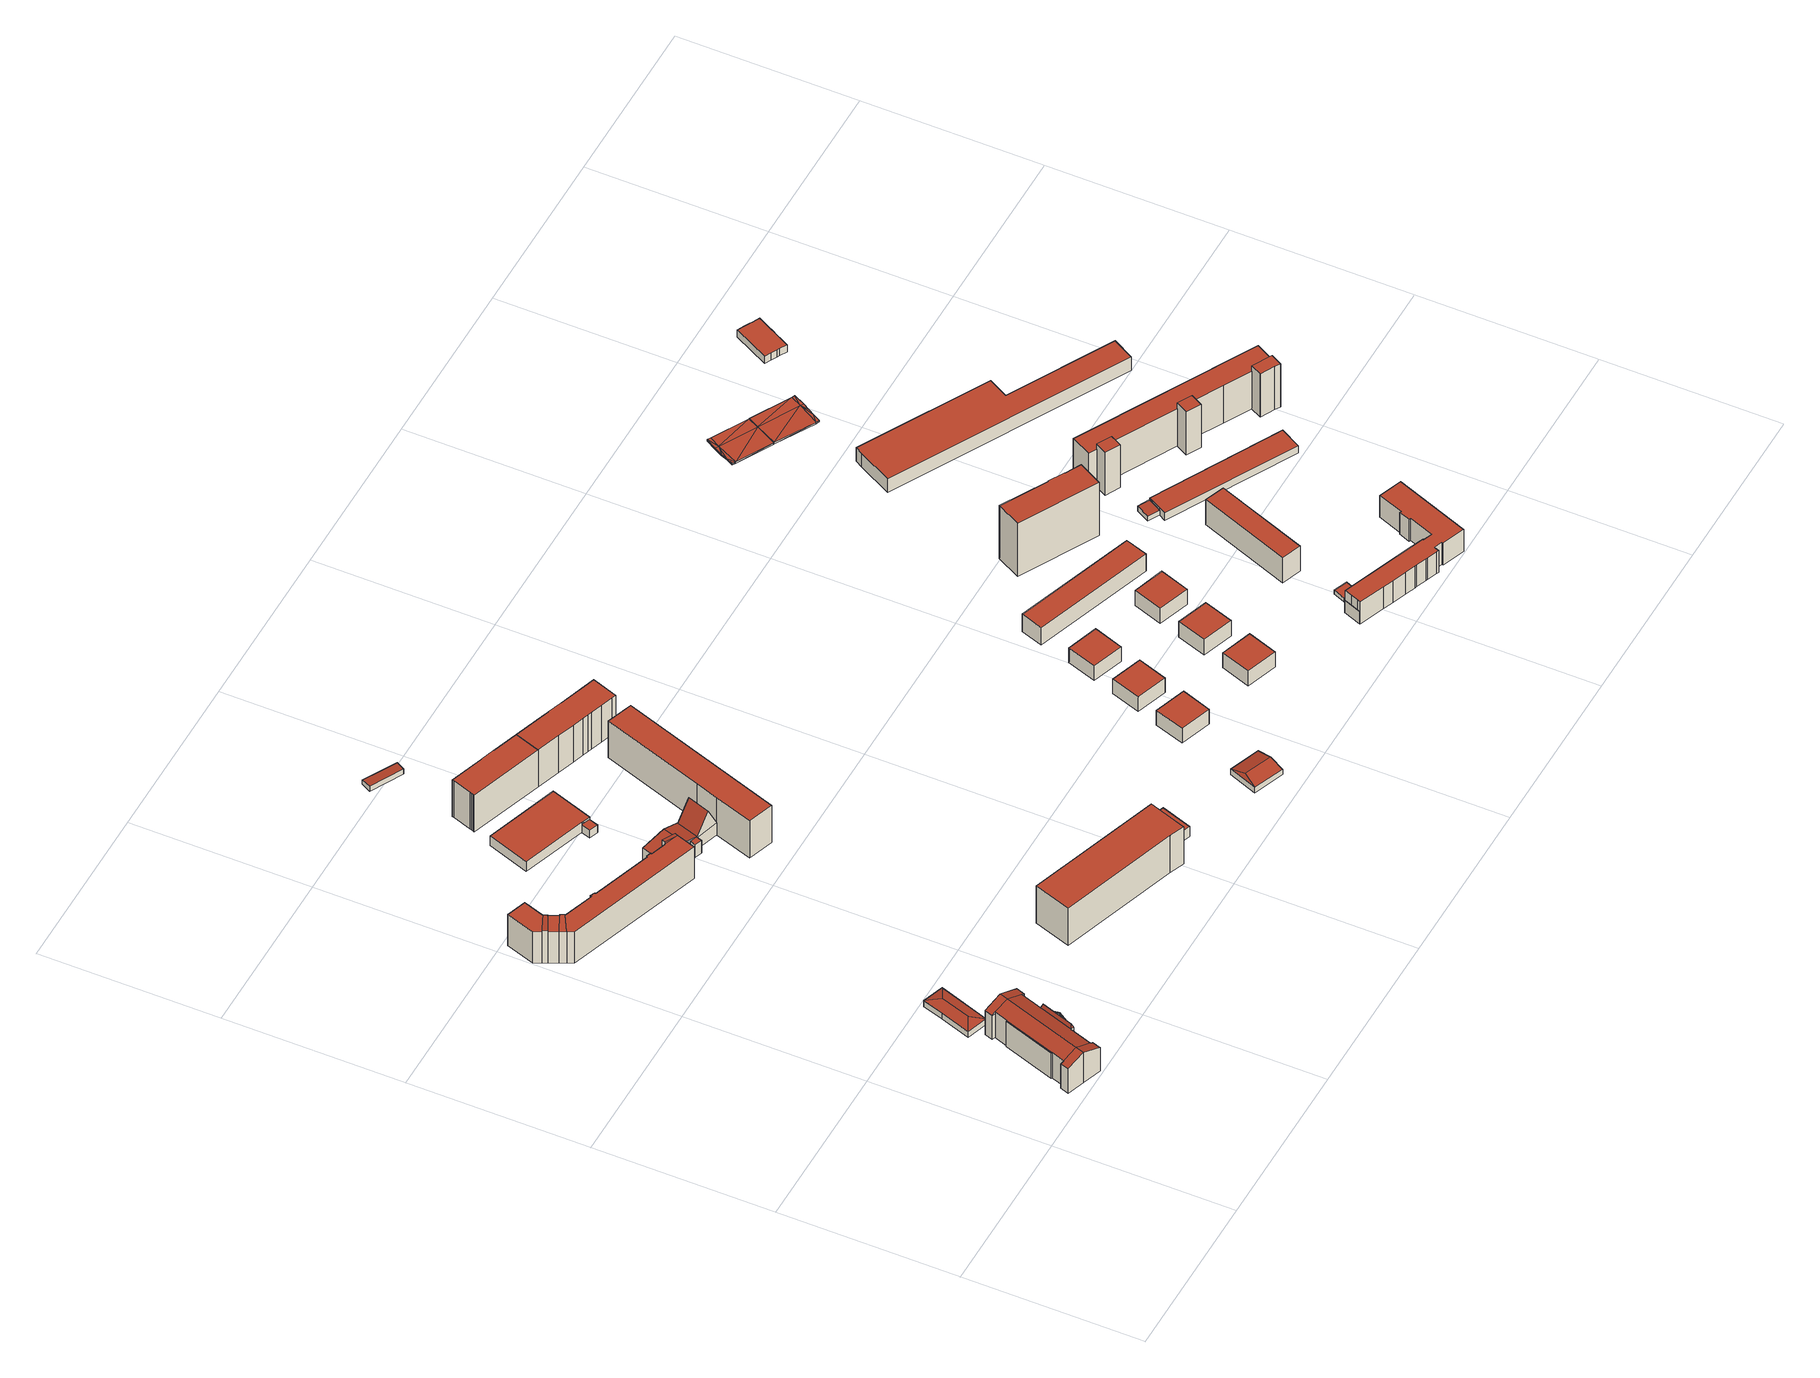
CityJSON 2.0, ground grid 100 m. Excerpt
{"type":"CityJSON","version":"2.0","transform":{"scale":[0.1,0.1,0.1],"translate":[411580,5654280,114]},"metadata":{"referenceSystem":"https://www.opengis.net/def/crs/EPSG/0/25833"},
"CityObjects":{
"building1":{"type":"Building","attributes":{"Gemeindeschluessel":14612000,"Geometrietyp2DReferenz":"3000","function":"31001_9998","roofType":"9999"},"children":["building1-1","building1-2","building1-3","building1-4","building1-5","building1-6"]},
"building1-1":{"type":"BuildingPart","attributes":{"Dachtyp_tdc":"tdcGableRoof","Dachneigung":22.15,"QualitaetDacherkennung":25,"Geometrietyp2DReferenz":"3000","measuredHeight":19.41,"roofType":"3100"},"parents":["building1"],"geometry":[{"type":"MultiSurface","lod":"2","boundaries":[[[0,1,2,3]],[[1,4,5,2]],[[4,6,7,5]],[[4,1,8]],[[0,6,9]],[[1,0,9,8]],[[6,4,8,9]],[[3,2,5,7]]],"semantics":{"surfaces":[{"type":"WallSurface"},{"type":"RoofSurface"},{"type":"GroundSurface"}],"values":[0,0,0,0,0,1,1,2]}}]},
"building1-2":{"type":"BuildingPart","attributes":{"Dachtyp_tdc":"tdcFreeFormRoof","Dachneigung":69.65,"QualitaetDacherkennung":26,"Geometrietyp2DReferenz":"3000","measuredHeight":19.4,"roofType":"5000"},"parents":["building1"],"geometry":[{"type":"MultiSurface","lod":"2","boundaries":[[[10,11,7,6]],[[10,12,13,11]],[[12,14,13]],[[15,16,17,18,19]],[[16,20,0,3,17]],[[12,10,21]],[[10,6,20,16,22,21]],[[16,15,22]],[[15,12,21,22]],[[3,7,11,13,18,17]]],"semantics":{"surfaces":[{"type":"WallSurface"},{"type":"RoofSurface"},{"type":"GroundSurface"}],"values":[0,0,0,0,0,1,1,1,1,2]}}]},
"building1-3":{"type":"BuildingPart","attributes":{"Dachtyp_tdc":"tdcGableRoof","Dachneigung":21.9,"QualitaetDacherkennung":54,"Geometrietyp2DReferenz":"3000","measuredHeight":20.7,"roofType":"3100"},"parents":["building1"],"geometry":[{"type":"MultiSurface","lod":"2","boundaries":[[[23,24,25,26]],[[24,27,28,25]],[[27,29,30,28]],[[29,31,32,30]],[[31,33,34,32]],[[33,35,36,34]],[[35,37,38,36]],[[31,29,27,24,23,39,40,41]],[[41,42,37,35,33,31]],[[38,43,44,26,25,28,30,32,34,36]]],"semantics":{"surfaces":[{"type":"WallSurface"},{"type":"RoofSurface"},{"type":"GroundSurface"}],"values":[0,0,0,0,0,0,0,1,1,2]}}]},
"building1-4":{"type":"BuildingPart","attributes":{"Dachtyp_tdc":"tdcPolyFlatRoof","Dachneigung":0,"QualitaetDacherkennung":43,"Geometrietyp2DReferenz":"3000","measuredHeight":17.25,"roofType":"1000"},"parents":["building1"],"geometry":[{"type":"MultiSurface","lod":"2","boundaries":[[[45,46,47,48]],[[46,49,50,47]],[[49,51,52,50]],[[51,49,46,45]],[[48,47,50,52]]],"semantics":{"surfaces":[{"type":"WallSurface"},{"type":"RoofSurface"},{"type":"GroundSurface"}],"values":[0,0,0,1,2]}}]},
"building1-5":{"type":"BuildingPart","attributes":{"Dachtyp_tdc":"tdcGableRoof","Dachneigung":21.2,"QualitaetDacherkennung":77,"Geometrietyp2DReferenz":"3000","measuredHeight":20.61,"roofType":"3100"},"parents":["building1"],"geometry":[{"type":"MultiSurface","lod":"2","boundaries":[[[37,53,48,38]],[[53,45,48]],[[54,52,51]],[[54,55,56,57,52]],[[58,19,18,59,60,61]],[[14,62,63,13]],[[62,23,26,63]],[[64,40,39,23,62,14,19,58,65]],[[65,55,54,53,37,42,64]],[[48,52,57,66,59,18,13,63,26,44,43,38]]],"semantics":{"surfaces":[{"type":"WallSurface"},{"type":"RoofSurface"},{"type":"GroundSurface"}],"values":[0,0,0,0,0,0,0,1,1,2]}}]},
"building1-6":{"type":"BuildingPart","attributes":{"Dachtyp_tdc":"tdcGableRoof","Dachneigung":21.62,"QualitaetDacherkennung":61,"Geometrietyp2DReferenz":"3000","measuredHeight":20.67,"roofType":"3100"},"parents":["building1"],"geometry":[{"type":"MultiSurface","lod":"2","boundaries":[[[67,68,69,70]],[[68,71,72,69]],[[71,60,59,72]],[[56,73,74,57]],[[73,67,70,74]],[[75,55,76,77,78]],[[68,77,76,65,61,71]],[[71,61,60]],[[67,78,77,68]],[[73,75,78,67]],[[56,55,75,73]],[[70,69,72,59,66,57,74]]],"semantics":{"surfaces":[{"type":"WallSurface"},{"type":"RoofSurface"},{"type":"GroundSurface"}],"values":[0,0,0,0,0,1,1,0,0,0,0,2]}}]},
"building2":{"type":"Building","attributes":{"name":"Hochschule für Technik und Wirtschaft Dresden","Dachtyp_tdc":"tdcFreeFormRoof","Gemeindeschluessel":14612000,"Dachneigung":11.05,"QualitaetDacherkennung":77,"Geometrietyp2DReferenz":"3000","measuredHeight":5.21,"function":"31001_3023","roofType":"5000"},"geometry":[{"type":"Solid","lod":"2","boundaries":[[[[79,80,81,82]],[[80,83,84,81]],[[83,85,86,84]],[[85,87,88,86]],[[87,79,82,88]],[[89,90,79]],[[80,91,92,93]],[[89,94,93,92,90]],[[91,79,90,92]],[[83,93,94,85]],[[85,94,89,87]],[[87,89,79]],[[80,93,83]],[[79,91,80]],[[82,81,84,86,88]]]],"semantics":{"surfaces":[{"type":"WallSurface"},{"type":"RoofSurface"},{"type":"GroundSurface"}],"values":[[0,0,0,0,0,1,1,1,1,0,0,0,0,0,2]]}}]},
"building3":{"type":"Building","attributes":{"name":"Fi0.0zamt Dresden","Gemeindeschluessel":14612000,"Geometrietyp2DReferenz":"3000","function":"31001_3010","roofType":"9999"},"children":["building3-1","building3-2","building3-3","building3-4","building3-5","building3-6","building3-7","building3-8","building3-9"]},
"building3-1":{"type":"BuildingPart","attributes":{"Dachtyp_tdc":"tdcPolyFlatRoof","Dachneigung":5.01,"QualitaetDacherkennung":36,"Geometrietyp2DReferenz":"3000","measuredHeight":22.16,"roofType":"2100"},"parents":["building3"],"geometry":[{"type":"MultiSurface","lod":"2","boundaries":[[[95,96,97,98]],[[96,99,100,97]],[[101,102,103,104,105,106]],[[107,108,109,110]],[[108,95,98,109]],[[108,107,111,102,101,112,99,96,95]],[[98,97,100,105,104,110,109]]],"semantics":{"surfaces":[{"type":"WallSurface"},{"type":"RoofSurface"},{"type":"GroundSurface"}],"values":[0,0,0,0,0,1,2]}}]},
"building3-2":{"type":"BuildingPart","attributes":{"Dachtyp_tdc":"tdcPolyFlatRoof","Dachneigung":11.49,"QualitaetDacherkennung":13,"Geometrietyp2DReferenz":"3000","measuredHeight":23.32,"roofType":"2100"},"parents":["building3"],"geometry":[{"type":"MultiSurface","lod":"2","boundaries":[[[113,114,115,116,117,118]],[[119,120,121,122,123,124]],[[120,119,114,113]],[[116,115,123,122]]],"semantics":{"surfaces":[{"type":"WallSurface"},{"type":"RoofSurface"},{"type":"GroundSurface"}],"values":[0,0,1,2]}}]},
"building3-3":{"type":"BuildingPart","attributes":{"Dachtyp_tdc":"tdcGableRoof","Dachneigung":10.08,"QualitaetDacherkennung":11,"Geometrietyp2DReferenz":"3000","measuredHeight":11,"roofType":"3100"},"parents":["building3"],"geometry":[{"type":"MultiSurface","lod":"2","boundaries":[[[121,125,126,122]],[[125,127,128,129,126]],[[127,125,130]],[[125,121,118,131,130]],[[132,127,130,131]],[[122,126,129,133,134,116]]],"semantics":{"surfaces":[{"type":"WallSurface"},{"type":"RoofSurface"},{"type":"GroundSurface"}],"values":[0,0,0,1,1,2]}}]},
"building3-4":{"type":"BuildingPart","attributes":{"Dachtyp_tdc":"tdcPolyFlatRoof","Dachneigung":0,"QualitaetDacherkennung":80,"Geometrietyp2DReferenz":"3000","measuredHeight":8.62,"roofType":"1000"},"parents":["building3"],"geometry":[{"type":"MultiSurface","lod":"2","boundaries":[[[135,136,137,133]],[[136,138,139,137]],[[138,140,134,139]],[[140,138,136,135]],[[133,137,139,134]]],"semantics":{"surfaces":[{"type":"WallSurface"},{"type":"RoofSurface"},{"type":"GroundSurface"}],"values":[0,0,0,1,2]}}]},
"building3-5":{"type":"BuildingPart","attributes":{"Dachtyp_tdc":"tdcGableRoof","Dachneigung":58.47,"QualitaetDacherkennung":3,"Geometrietyp2DReferenz":"3000","measuredHeight":20.57,"roofType":"3100"},"parents":["building3"],"geometry":[{"type":"MultiSurface","lod":"2","boundaries":[[[141,142,143,144]],[[142,145,133,143]],[[128,141,144,129]],[[145,142,146]],[[141,128,147]],[[142,141,147,146]],[[128,145,146,147]],[[144,143,133,129]]],"semantics":{"surfaces":[{"type":"WallSurface"},{"type":"RoofSurface"},{"type":"GroundSurface"}],"values":[0,0,0,0,0,1,1,2]}}]},
"building3-6":{"type":"BuildingPart","attributes":{"Dachtyp_tdc":"tdcPolyFlatRoof","Dachneigung":0,"QualitaetDacherkennung":44,"Geometrietyp2DReferenz":"3000","measuredHeight":21.36,"roofType":"1000"},"parents":["building3"],"geometry":[{"type":"MultiSurface","lod":"2","boundaries":[[[148,149,150,151]],[[149,152,153,150]],[[154,155,156,157]],[[148,151,158,159]],[[159,155,154,152,149,148]],[[151,150,153,157,156,158]]],"semantics":{"surfaces":[{"type":"WallSurface"},{"type":"RoofSurface"},{"type":"GroundSurface"}],"values":[0,0,0,0,1,2]}}]},
"building3-7":{"type":"BuildingPart","attributes":{"Dachtyp_tdc":"tdcPolyFlatRoof","Dachneigung":0,"QualitaetDacherkennung":46,"Geometrietyp2DReferenz":"3000","measuredHeight":21.4,"roofType":"1000"},"parents":["building3"],"geometry":[{"type":"MultiSurface","lod":"2","boundaries":[[[103,160,161,104]],[[160,162,163,161]],[[162,164,165,163]],[[164,166,107,110,165]],[[166,164,162,160,103,111]],[[104,161,163,165,110]]],"semantics":{"surfaces":[{"type":"WallSurface"},{"type":"RoofSurface"},{"type":"GroundSurface"}],"values":[0,0,0,0,1,2]}}]},
"building3-8":{"type":"BuildingPart","attributes":{"Dachtyp_tdc":"tdcPolyFlatRoof","Dachneigung":0,"QualitaetDacherkennung":19,"Geometrietyp2DReferenz":"3000","measuredHeight":21.5,"roofType":"1000"},"parents":["building3"],"geometry":[{"type":"MultiSurface","lod":"2","boundaries":[[[167,168,169,153,152]],[[168,170,171,169]],[[170,172,173,171]],[[172,174,175,173]],[[174,176,177,175]],[[176,178,179,177]],[[178,180,181,179]],[[180,182,183,181]],[[182,124,123,183]],[[114,184,185,115]],[[184,186,187,185]],[[186,188,154,157,187]],[[188,186,184,114,124,182,180,178,176,174,172,170,168,167]],[[153,169,171,173,175,177,179,181,183,123,115,185,187,157]]],"semantics":{"surfaces":[{"type":"WallSurface"},{"type":"RoofSurface"},{"type":"GroundSurface"}],"values":[0,0,0,0,0,0,0,0,0,0,0,0,1,2]}}]},
"building3-9":{"type":"BuildingPart","attributes":{"Dachtyp_tdc":"tdcPolyFlatRoof","Dachneigung":0,"QualitaetDacherkennung":57,"Geometrietyp2DReferenz":"3000","measuredHeight":21.31,"roofType":"1000"},"parents":["building3"],"geometry":[{"type":"MultiSurface","lod":"2","boundaries":[[[189,159,158,100,99]],[[155,106,105,156]],[[106,155,159,189,112]],[[100,158,156,105]]],"semantics":{"surfaces":[{"type":"WallSurface"},{"type":"RoofSurface"},{"type":"GroundSurface"}],"values":[0,0,1,2]}}]},
"building4":{"type":"Building","attributes":{"Gemeindeschluessel":14612000,"Geometrietyp2DReferenz":"3000","function":"31001_9998","roofType":"9999"},"children":["building4-1","building4-2"]},
"building4-1":{"type":"BuildingPart","attributes":{"Dachtyp_tdc":"tdcPolyFlatRoof","Dachneigung":0,"QualitaetDacherkennung":61,"Geometrietyp2DReferenz":"3000","measuredHeight":6.64,"roofType":"1000"},"parents":["building4"],"geometry":[{"type":"MultiSurface","lod":"2","boundaries":[[[190,191,192,193]],[[191,194,195,192]],[[194,196,197,198,195]],[[199,190,193,200,201]],[[199,196,194,191,190]],[[193,192,195,198,200]]],"semantics":{"surfaces":[{"type":"WallSurface"},{"type":"RoofSurface"},{"type":"GroundSurface"}],"values":[0,0,0,0,1,2]}}]},
"building4-2":{"type":"BuildingPart","attributes":{"Dachtyp_tdc":"tdcPolyFlatRoof","Dachneigung":0,"QualitaetDacherkennung":62,"Geometrietyp2DReferenz":"3000","measuredHeight":5,"roofType":"1000"},"parents":["building4"],"geometry":[{"type":"MultiSurface","lod":"2","boundaries":[[[197,202,203,198]],[[202,204,205,203]],[[204,201,200,205]],[[201,204,202,197]],[[198,203,205,200]]],"semantics":{"surfaces":[{"type":"WallSurface"},{"type":"RoofSurface"},{"type":"GroundSurface"}],"values":[0,0,0,1,2]}}]},
"building5":{"type":"Building","attributes":{"Gemeindeschluessel":14612000,"Geometrietyp2DReferenz":"3000","function":"31001_9998","roofType":"9999"},"children":["building5-1","building5-2","building5-3","building5-4"]},
"building5-1":{"type":"BuildingPart","attributes":{"Dachtyp_tdc":"tdcPolyFlatRoof","Dachneigung":0,"QualitaetDacherkennung":87,"Geometrietyp2DReferenz":"3000","measuredHeight":6.63,"roofType":"1000"},"parents":["building5"],"geometry":[{"type":"MultiSurface","lod":"2","boundaries":[[[206,207,208,209]],[[207,210,211,208]],[[210,212,211]],[[213,214,215]],[[213,216,217,214]],[[216,218,219,217]],[[218,206,209,219]],[[218,216,213,210,207,206]],[[209,208,211,214,217,219]]],"semantics":{"surfaces":[{"type":"WallSurface"},{"type":"RoofSurface"},{"type":"GroundSurface"}],"values":[0,0,0,0,0,0,0,1,2]}}]},
"building5-2":{"type":"BuildingPart","attributes":{"Dachtyp_tdc":"tdcPolyFlatRoof","Dachneigung":0,"QualitaetDacherkennung":44,"Geometrietyp2DReferenz":"3000","measuredHeight":5.21,"roofType":"1000"},"parents":["building5"],"geometry":[{"type":"MultiSurface","lod":"2","boundaries":[[[211,220,221,222,214]],[[212,223,220,211]],[[224,222,221,225]],[[224,215,214,222]],[[224,225,223,212,215]]],"semantics":{"surfaces":[{"type":"GroundSurface"},{"type":"WallSurface"},{"type":"RoofSurface"}],"values":[0,1,1,1,2]}}]},
"building5-3":{"type":"BuildingPart","attributes":{"Dachtyp_tdc":"tdcPolyFlatRoof","Dachneigung":0,"QualitaetDacherkennung":0,"Geometrietyp2DReferenz":"3000","measuredHeight":5.19,"roofType":"9999"},"parents":["building5"],"geometry":[{"type":"MultiSurface","lod":"2","boundaries":[[[226,227,228,229,230,231,223,225]],[[223,231,232,220]],[[231,230,233,232]],[[230,229,234,233]],[[228,227,235,236]],[[227,226,237,235]],[[226,225,221,237]],[[221,220,232,233,234,236,235,237]],[[220,221,225,223]],[[236,234,229,228]]],"semantics":{"surfaces":[{"type":"RoofSurface"},{"type":"WallSurface"},{"type":"GroundSurface"},{"type":"ClosureSurface","isClosure":"1","QuelleClosure":"LoD1Solid"}],"values":[0,1,1,1,1,1,1,2,3,3]}}]},
"building5-4":{"type":"BuildingPart","attributes":{"Dachtyp_tdc":"tdcPolyFlatRoof","Dachneigung":0,"QualitaetDacherkennung":64,"Geometrietyp2DReferenz":"3000","measuredHeight":25.65,"roofType":"1000"},"parents":["building5"],"geometry":[{"type":"MultiSurface","lod":"2","boundaries":[[[238,239,228,236,240]],[[241,242,243,234,229]],[[242,244,245,243]],[[244,246,247,245]],[[246,238,240,247]],[[246,244,242,241,239,238]],[[240,236,234,243,245,247]]],"semantics":{"surfaces":[{"type":"WallSurface"},{"type":"RoofSurface"},{"type":"GroundSurface"}],"values":[0,0,0,0,0,1,2]}}]},
"building6":{"type":"Building","attributes":{"Gemeindeschluessel":14612000,"Geometrietyp2DReferenz":"3000","function":"31001_9998","roofType":"9999"},"children":["building6-1","building6-2"]},
"building6-1":{"type":"BuildingPart","attributes":{"Dachtyp_tdc":"tdcGableRoof","Dachneigung":12.98,"QualitaetDacherkennung":7,"Geometrietyp2DReferenz":"3000","measuredHeight":6.81,"roofType":"3100"},"parents":["building6"],"geometry":[{"type":"MultiSurface","lod":"2","boundaries":[[[248,249,250,251]],[[252,253,254,255]],[[253,256,257,254]],[[256,258,259,257]],[[258,260,261,259]],[[260,262,263,261]],[[262,264,265,263]],[[264,248,251,265]],[[260,258,256,253,252,266]],[[266,249,248,264,262,260]],[[251,250,267,255,254,257,259,261,263,265]]],"semantics":{"surfaces":[{"type":"WallSurface"},{"type":"RoofSurface"},{"type":"GroundSurface"}],"values":[0,0,0,0,0,0,0,0,1,1,2]}}]},
"building6-2":{"type":"BuildingPart","attributes":{"Dachtyp_tdc":"tdcPolyFlatRoof","Dachneigung":0,"QualitaetDacherkennung":52,"Geometrietyp2DReferenz":"3000","measuredHeight":25.17,"roofType":"1000"},"parents":["building6"],"geometry":[{"type":"MultiSurface","lod":"2","boundaries":[[[268,250,249]],[[268,269,270,250]],[[269,271,272,270]],[[271,273,274,272]],[[273,275,276,274]],[[275,277,278,276]],[[277,279,280,278]],[[279,281,282,280]],[[281,283,284,282]],[[283,285,252,255,284]],[[283,281,279,277,275,273,271,269,268,285]],[[255,267,250,270,272,274,276,278,280,282,284]]],"semantics":{"surfaces":[{"type":"WallSurface"},{"type":"RoofSurface"},{"type":"GroundSurface"}],"values":[0,0,0,0,0,0,0,0,0,0,1,2]}}]},
"building7":{"type":"Building","attributes":{"Dachtyp_tdc":"tdcPolyFlatRoof","Gemeindeschluessel":14612000,"Dachneigung":4.8,"QualitaetDacherkennung":82,"Geometrietyp2DReferenz":"3000","measuredHeight":3.35,"function":"31001_2000","roofType":"2100"},"geometry":[{"type":"Solid","lod":"2","boundaries":[[[[286,287,288,289]],[[287,290,291,288]],[[290,292,293,291]],[[292,286,289,293]],[[292,290,287,286]],[[289,288,291,293]]]],"semantics":{"surfaces":[{"type":"WallSurface"},{"type":"RoofSurface"},{"type":"GroundSurface"}],"values":[[0,0,0,0,1,2]]}}]},
"building8":{"type":"Building","attributes":{"name":"Fi0.0zamt Dresden","Dachtyp_tdc":"tdcPolyFlatRoof","Gemeindeschluessel":14612000,"Dachneigung":0,"QualitaetDacherkennung":76,"Geometrietyp2DReferenz":"3000","measuredHeight":25.36,"function":"31001_3010","roofType":"1000"},"geometry":[{"type":"Solid","lod":"2","boundaries":[[[[294,295,296,297]],[[295,298,299,296]],[[298,300,301,299]],[[300,302,303,301]],[[302,304,305,303]],[[304,294,297,305]],[[304,302,300,298,295,294]],[[297,296,299,301,303,305]]]],"semantics":{"surfaces":[{"type":"WallSurface"},{"type":"RoofSurface"},{"type":"GroundSurface"}],"values":[[0,0,0,0,0,0,1,2]]}}]},
"building9":{"type":"Building","attributes":{"name":"Institut für Bildung und Sicherheit","Gemeindeschluessel":14612000,"Geometrietyp2DReferenz":"3000","function":"31001_3021","roofType":"9999"},"children":["building9-1","building9-2"]},
"building9-1":{"type":"BuildingPart","attributes":{"Dachtyp_tdc":"tdcPolyFlatRoof","Dachneigung":0,"QualitaetDacherkennung":49,"Geometrietyp2DReferenz":"3000","measuredHeight":25.16,"roofType":"1000"},"parents":["building9"],"geometry":[{"type":"MultiSurface","lod":"2","boundaries":[[[306,307,308]],[[306,309,310,307]],[[309,311,312,310]],[[311,313,314,312]],[[313,315,316,314]],[[315,317,318,316]],[[317,319,320,318]],[[319,321,322,320]],[[321,323,324,322]],[[323,325,326,324]],[[325,271,272,326]],[[271,269,270,272]],[[269,327,328,270]],[[327,329,330,328]],[[329,331,330]],[[329,327,269,271,325,323,321,319,317,315,313,311,309,306]],[[307,310,312,314,316,318,320,322,324,326,272,270,328,330]]],"semantics":{"surfaces":[{"type":"WallSurface"},{"type":"RoofSurface"},{"type":"GroundSurface"}],"values":[0,0,0,0,0,0,0,0,0,0,0,0,0,0,0,1,2]}}]},
"building9-2":{"type":"BuildingPart","attributes":{"Dachtyp_tdc":"tdcGableRoof","Dachneigung":39.97,"QualitaetDacherkennung":5,"Geometrietyp2DReferenz":"3000","measuredHeight":6.61,"roofType":"3100"},"parents":["building9"],"geometry":[{"type":"MultiSurface","lod":"2","boundaries":[[[331,332,333,330]],[[332,334,335,333]],[[334,308,307,335]],[[334,332,336]],[[332,331,337,336]],[[308,334,336,337]],[[330,333,335,307]]],"semantics":{"surfaces":[{"type":"WallSurface"},{"type":"RoofSurface"},{"type":"GroundSurface"}],"values":[0,0,0,0,1,1,2]}}]},
"building10":{"type":"Building","attributes":{"Dachtyp_tdc":"tdcHipAndGableRoof","Gemeindeschluessel":14612000,"Dachneigung":14.41,"QualitaetDacherkennung":88,"Geometrietyp2DReferenz":"3000","measuredHeight":5.97,"function":"31001_9998","roofType":"5000"},"geometry":[{"type":"Solid","lod":"2","boundaries":[[[[338,339,340,341]],[[339,342,343,340]],[[342,344,345,343]],[[344,338,341,345]],[[342,339,346]],[[338,344,347]],[[339,338,347,346]],[[344,342,346,347]],[[341,340,343,345]]]],"semantics":{"surfaces":[{"type":"WallSurface"},{"type":"RoofSurface"},{"type":"GroundSurface"}],"values":[[0,0,0,0,1,0,1,1,2]]}}]},
"building11":{"type":"Building","attributes":{"Dachtyp_tdc":"tdcPolyFlatRoof","Gemeindeschluessel":14612000,"Dachneigung":0,"QualitaetDacherkennung":77,"Geometrietyp2DReferenz":"3000","measuredHeight":10.16,"function":"31001_9998","roofType":"1000"},"geometry":[{"type":"Solid","lod":"2","boundaries":[[[[348,349,350,351]],[[349,352,353,350]],[[352,354,355,353]],[[354,348,351,355]],[[354,352,349,348]],[[351,350,353,355]]]],"semantics":{"surfaces":[{"type":"WallSurface"},{"type":"RoofSurface"},{"type":"GroundSurface"}],"values":[[0,0,0,0,1,2]]}}]},
"building12":{"type":"Building","attributes":{"Dachtyp_tdc":"tdcPolyFlatRoof","Gemeindeschluessel":14612000,"Dachneigung":0,"QualitaetDacherkennung":88,"Geometrietyp2DReferenz":"3000","measuredHeight":10.05,"function":"31001_9998","roofType":"1000"},"geometry":[{"type":"Solid","lod":"2","boundaries":[[[[356,357,358,359]],[[357,360,361,358]],[[360,362,363,361]],[[362,356,359,363]],[[362,360,357,356]],[[359,358,361,363]]]],"semantics":{"surfaces":[{"type":"WallSurface"},{"type":"RoofSurface"},{"type":"GroundSurface"}],"values":[[0,0,0,0,1,2]]}}]},
"building13":{"type":"Building","attributes":{"Dachtyp_tdc":"tdcPolyFlatRoof","Gemeindeschluessel":14612000,"Dachneigung":0,"QualitaetDacherkennung":88,"Geometrietyp2DReferenz":"3000","measuredHeight":10,"function":"31001_9998","roofType":"1000"},"geometry":[{"type":"Solid","lod":"2","boundaries":[[[[364,365,366,367]],[[365,368,369,366]],[[368,370,371,369]],[[370,364,367,371]],[[370,368,365,364]],[[367,366,369,371]]]],"semantics":{"surfaces":[{"type":"WallSurface"},{"type":"RoofSurface"},{"type":"GroundSurface"}],"values":[[0,0,0,0,1,2]]}}]},
"building14":{"type":"Building","attributes":{"Dachtyp_tdc":"tdcPolyFlatRoof","Gemeindeschluessel":14612000,"Dachneigung":0,"QualitaetDacherkennung":75,"Geometrietyp2DReferenz":"3000","measuredHeight":10.13,"function":"31001_9998","roofType":"1000"},"geometry":[{"type":"Solid","lod":"2","boundaries":[[[[372,373,374,375]],[[373,376,377,374]],[[376,378,379,377]],[[378,372,375,379]],[[378,376,373,372]],[[375,374,377,379]]]],"semantics":{"surfaces":[{"type":"WallSurface"},{"type":"RoofSurface"},{"type":"GroundSurface"}],"values":[[0,0,0,0,1,2]]}}]},
"building15":{"type":"Building","attributes":{"Dachtyp_tdc":"tdcPolyFlatRoof","Gemeindeschluessel":14612000,"Dachneigung":0,"QualitaetDacherkennung":73,"Geometrietyp2DReferenz":"3000","measuredHeight":10.45,"function":"31001_9998","roofType":"1000"},"geometry":[{"type":"Solid","lod":"2","boundaries":[[[[380,381,382,383]],[[381,384,385,382]],[[384,386,387,385]],[[386,380,383,387]],[[386,384,381,380]],[[383,382,385,387]]]],"semantics":{"surfaces":[{"type":"WallSurface"},{"type":"RoofSurface"},{"type":"GroundSurface"}],"values":[[0,0,0,0,1,2]]}}]},
"building16":{"type":"Building","attributes":{"Dachtyp_tdc":"tdcPolyFlatRoof","Gemeindeschluessel":14612000,"Dachneigung":0,"QualitaetDacherkennung":81,"Geometrietyp2DReferenz":"3000","measuredHeight":11.94,"function":"31001_9998","roofType":"1000"},"geometry":[{"type":"Solid","lod":"2","boundaries":[[[[388,389,390,391]],[[389,392,393,390]],[[392,394,395,393]],[[394,388,391,395]],[[394,392,389,388]],[[391,390,393,395]]]],"semantics":{"surfaces":[{"type":"WallSurface"},{"type":"RoofSurface"},{"type":"GroundSurface"}],"values":[[0,0,0,0,1,2]]}}]},
"building17":{"type":"Building","attributes":{"Dachtyp_tdc":"tdcPolyFlatRoof","Gemeindeschluessel":14612000,"Dachneigung":0,"QualitaetDacherkennung":86,"Geometrietyp2DReferenz":"3000","measuredHeight":10.24,"function":"31001_9998","roofType":"1000"},"geometry":[{"type":"Solid","lod":"2","boundaries":[[[[396,397,398,399]],[[397,400,401,398]],[[400,402,403,401]],[[402,396,399,403]],[[402,400,397,396]],[[399,398,401,403]]]],"semantics":{"surfaces":[{"type":"WallSurface"},{"type":"RoofSurface"},{"type":"GroundSurface"}],"values":[[0,0,0,0,1,2]]}}]},
"building18":{"type":"Building","attributes":{"Dachtyp_tdc":"tdcPolyFlatRoof","Gemeindeschluessel":14612000,"Dachneigung":0,"QualitaetDacherkennung":79,"Geometrietyp2DReferenz":"3000","measuredHeight":8.37,"function":"31001_9998","roofType":"1000"},"geometry":[{"type":"Solid","lod":"2","boundaries":[[[[404,405,406,407]],[[405,408,409,406]],[[408,410,411,409]],[[410,404,407,411]],[[410,408,405,404]],[[407,406,409,411]]]],"semantics":{"surfaces":[{"type":"WallSurface"},{"type":"RoofSurface"},{"type":"GroundSurface"}],"values":[[0,0,0,0,1,2]]}}]},
"building19":{"type":"Building","attributes":{"Dachtyp_tdc":"tdcPolyFlatRoof","Gemeindeschluessel":14612000,"Dachneigung":0,"QualitaetDacherkennung":80,"Geometrietyp2DReferenz":"3000","measuredHeight":2.63,"function":"31001_9998","roofType":"1000"},"geometry":[{"type":"Solid","lod":"2","boundaries":[[[[412,413,414,415]],[[413,416,417,414]],[[416,418,419,417]],[[418,412,415,419]],[[418,416,413,412]],[[415,414,417,419]]]],"semantics":{"surfaces":[{"type":"WallSurface"},{"type":"RoofSurface"},{"type":"GroundSurface"}],"values":[[0,0,0,0,1,2]]}}]},
"building20":{"type":"Building","attributes":{"Gemeindeschluessel":14612000,"Geometrietyp2DReferenz":"3000","function":"31001_9998","roofType":"9999"},"children":["building20-1","building20-2"]},
"building20-1":{"type":"BuildingPart","attributes":{"Dachtyp_tdc":"tdcPolyFlatRoof","Dachneigung":0,"QualitaetDacherkennung":53,"Geometrietyp2DReferenz":"3000","measuredHeight":36.37,"roofType":"1000"},"parents":["building20"],"geometry":[{"type":"MultiSurface","lod":"2","boundaries":[[[420,421,422,423]],[[421,424,425,426,422]],[[427,428,429,430,431]],[[428,432,433,429]],[[432,434,435,433]],[[434,436,437,435]],[[436,420,423,437]],[[436,434,432,428,427,424,421,420]],[[423,422,426,430,429,433,435,437]]],"semantics":{"surfaces":[{"type":"WallSurface"},{"type":"RoofSurface"},{"type":"GroundSurface"}],"values":[0,0,0,0,0,0,0,1,2]}}]},
"building20-2":{"type":"BuildingPart","attributes":{"Dachtyp_tdc":"tdcPolyFlatRoof","Dachneigung":0,"QualitaetDacherkennung":80,"Geometrietyp2DReferenz":"3000","measuredHeight":4.52,"roofType":"1000"},"parents":["building20"],"geometry":[{"type":"MultiSurface","lod":"2","boundaries":[[[425,438,439,426]],[[438,440,441,439]],[[440,431,430,441]],[[431,440,438,425]],[[426,439,441,430]]],"semantics":{"surfaces":[{"type":"WallSurface"},{"type":"RoofSurface"},{"type":"GroundSurface"}],"values":[0,0,0,1,2]}}]},
"building21":{"type":"Building","attributes":{"Gemeindeschluessel":14612000,"Dachneigung":90,"Dachorientierung":0,"MittlereTraufHoehe":130.64,"QualitaetDacherkennung":88,"ObjektHoehe":15.09,"BodenHoehe":115.55,"Geometrietyp2DReferenz":"3000","AbsoluteHoehe":130.64,"Dachflaeche":1228.16,"measuredHeight":15.09,"function":"31001_9998","roofType":"1000","storeysAboveGround":5},"geometry":[{"type":"MultiSurface","lod":"2","boundaries":[[[442,443,444,445]],[[443,446,447,444]],[[446,448,449,447]],[[448,450,451,449]],[[450,452,453,451]],[[452,454,455,453]],[[454,456,457,455]],[[456,458,459,457]],[[458,460,461,459]],[[460,462,463,461]],[[462,464,465,463]],[[464,466,467,465]],[[466,468,469,467]],[[468,470,471,469]],[[470,472,473,471]],[[472,474,475,473]],[[474,476,477,475]],[[476,478,479,477]],[[478,480,481,479]],[[480,482,483,481]],[[482,484,485,483]],[[484,486,487,485]],[[486,488,489,487]],[[488,490,491,489]],[[490,492,493,491]],[[492,494,495,493]],[[494,496,497,495]],[[496,442,445,497]],[[496,494,492,490,488,486,484,482,480,478,476,474,472,470,468,466,464,462,460,458,456,454,452,450,448,446,443,442]],[[445,444,447,449,451,453,455,457,459,461,463,465,467,469,471,473,475,477,479,481,483,485,487,489,491,493,495,497]]],"semantics":{"surfaces":[{"type":"WallSurface"},{"type":"RoofSurface"},{"type":"GroundSurface"}],"values":[0,0,0,0,0,0,0,0,0,0,0,0,0,0,0,0,0,0,0,0,0,0,0,0,0,0,0,0,1,2]}}]},
"building22":{"type":"Building","attributes":{"name":"Semper Bildungsakademie","Dachtyp_tdc":"tdcPolyFlatRoof","Gemeindeschluessel":14612000,"Dachneigung":0,"QualitaetDacherkennung":79,"Geometrietyp2DReferenz":"3000","measuredHeight":17.26,"function":"31001_3021","roofType":"1000"},"geometry":[{"type":"Solid","lod":"2","boundaries":[[[[498,499,500,501]],[[499,502,503,500]],[[502,504,505,503]],[[504,498,501,505]],[[504,502,499,498]],[[501,500,503,505]]]],"semantics":{"surfaces":[{"type":"WallSurface"},{"type":"RoofSurface"},{"type":"GroundSurface"}],"values":[[0,0,0,0,1,2]]}}]},
"building23":{"type":"Building","attributes":{"name":"Technische Universität Dresden","Dachtyp_tdc":"tdcPolyFlatRoof","Gemeindeschluessel":14612000,"Dachneigung":2.64,"QualitaetDacherkennung":87,"Geometrietyp2DReferenz":"3000","measuredHeight":3.62,"function":"31001_3023","roofType":"2100"},"geometry":[{"type":"Solid","lod":"2","boundaries":[[[[506,507,508,509]],[[507,510,511,508]],[[510,512,513,511]],[[512,506,509,513]],[[512,510,507,506]],[[509,508,511,513]]]],"semantics":{"surfaces":[{"type":"WallSurface"},{"type":"RoofSurface"},{"type":"GroundSurface"}],"values":[[0,0,0,0,1,2]]}}]},
"building24":{"type":"Building","attributes":{"Erfassungsdatum_Objekt":"2021-04-21","BodenHoehe":116.56,"gemHoehe":0,"BauwerkHoehe":1,"Gemeindeschluessel":"14612000","Geometrietyp2DReferenz":"3000","measuredHeight":1,"function":"53001_1800"},"geometry":[{"type":"MultiSurface","lod":"2","boundaries":[[[514,515,516]],[[516,515,517]],[[518,519,520]],[[515,518,520]],[[515,520,517]],[[518,521,522]],[[518,522,519]],[[521,523,524]],[[521,524,522]],[[525,515,514]],[[526,527,528]],[[526,528,515]],[[526,515,525]],[[515,528,518]],[[518,528,529]],[[518,529,530]],[[531,532,533]],[[530,531,521]],[[530,521,518]],[[521,531,533]],[[521,533,534]],[[523,521,534]],[[525,514,535]],[[525,535,536]],[[534,537,538]],[[533,532,539]],[[533,539,537]],[[532,531,540]],[[532,540,539]],[[531,530,541]],[[531,541,540]],[[530,529,542]],[[530,542,541]],[[529,528,543]],[[529,543,542]],[[528,527,544]],[[528,544,543]],[[527,526,545]],[[527,545,544]],[[526,525,536]],[[526,536,545]],[[534,533,537]],[[514,516,546]],[[514,546,535]],[[516,517,547]],[[516,547,546]],[[517,520,548]],[[517,548,547]],[[520,519,549]],[[520,549,548]],[[519,522,550]],[[519,550,549]],[[522,524,551]],[[522,551,550]],[[524,523,552]],[[524,552,551]],[[523,534,538]],[[523,538,552]],[[546,553,535]],[[547,553,546]],[[548,549,554]],[[548,554,553]],[[547,548,553]],[[550,555,554]],[[549,550,554]],[[551,552,555]],[[550,551,555]],[[535,553,536]],[[543,544,545]],[[553,543,545]],[[536,553,545]],[[554,543,553]],[[542,543,554]],[[541,542,554]],[[537,539,540]],[[555,540,541]],[[554,555,541]],[[537,540,555]],[[538,537,555]],[[538,555,552]]],"semantics":{"surfaces":[{"type":"RoofSurface"},{"type":"WallSurface"},{"type":"GroundSurface"}],"values":[0,0,0,0,0,0,0,0,0,0,0,0,0,0,0,0,0,0,0,0,0,0,1,1,1,1,1,1,1,1,1,1,1,1,1,1,1,1,1,1,1,1,1,1,1,1,1,1,1,1,1,1,1,1,1,1,1,1,2,2,2,2,2,2,2,2,2,2,2,2,2,2,2,2,2,2,2,2,2,2]}}]},
"building25":{"type":"Building","attributes":{"name":"Technische Universität Dresden","Dachtyp_tdc":"tdcPolyFlatRoof","Gemeindeschluessel":14612000,"Dachneigung":0,"QualitaetDacherkennung":92,"Geometrietyp2DReferenz":"3000","measuredHeight":5.01,"function":"31001_3023","roofType":"1000"},"geometry":[{"type":"Solid","lod":"2","boundaries":[[[[556,557,558,559]],[[557,560,561,558]],[[560,562,563,561]],[[562,564,565,563]],[[564,556,559,565]],[[564,562,560,557,556]],[[559,558,561,563,565]]]],"semantics":{"surfaces":[{"type":"WallSurface"},{"type":"RoofSurface"},{"type":"GroundSurface"}],"values":[[0,0,0,0,0,1,2]]}}]},
"building26":{"type":"Building","attributes":{"name":"Berufsfeuerwehr Dresden-Altstadt","Dachtyp_tdc":"tdcPolyFlatRoof","Gemeindeschluessel":14612000,"Dachneigung":0,"QualitaetDacherkennung":61,"Geometrietyp2DReferenz":"3000","measuredHeight":9.36,"function":"31001_3072","roofType":"1000"},"geometry":[{"type":"Solid","lod":"2","boundaries":[[[[566,567,568,569]],[[567,570,571,568]],[[570,572,573,571]],[[572,574,575,573]],[[574,576,577,575]],[[576,578,579,577]],[[578,580,581,579]],[[580,566,569,581]],[[580,578,576,574,572,570,567,566]],[[569,568,571,573,575,577,579,581]]]],"semantics":{"surfaces":[{"type":"WallSurface"},{"type":"RoofSurface"},{"type":"GroundSurface"}],"values":[[0,0,0,0,0,0,0,0,1,2]]}}]},
"building27":{"type":"Building","attributes":{"name":"Technische Universität Dresden","Gemeindeschluessel":14612000,"Geometrietyp2DReferenz":"3000","function":"31001_3023","roofType":"9999"},"children":["building27-1","building27-2","building27-3","building27-4"]},
"building27-1":{"type":"BuildingPart","attributes":{"Dachtyp_tdc":"tdcPolyFlatRoof","Dachneigung":0,"QualitaetDacherkennung":75,"Geometrietyp2DReferenz":"3000","measuredHeight":29.53,"roofType":"1000"},"parents":["building27"],"geometry":[{"type":"MultiSurface","lod":"2","boundaries":[[[582,583,584,585,586]],[[583,587,588,584]],[[587,589,590,588]],[[589,591,592,593,590]],[[591,589,587,583,582]],[[585,584,588,590,593]]],"semantics":{"surfaces":[{"type":"WallSurface"},{"type":"RoofSurface"},{"type":"GroundSurface"}],"values":[0,0,0,0,1,2]}}]},
"building27-2":{"type":"BuildingPart","attributes":{"Dachtyp_tdc":"tdcPolyFlatRoof","Dachneigung":0,"QualitaetDacherkennung":55,"Geometrietyp2DReferenz":"3000","measuredHeight":29.5,"roofType":"1000"},"parents":["building27"],"geometry":[{"type":"MultiSurface","lod":"2","boundaries":[[[594,595,596,597,598]],[[595,599,600,596]],[[599,601,602,600]],[[601,603,604,602]],[[603,605,606,607,604]],[[603,601,599,595,594,605]],[[607,597,596,600,602,604]]],"semantics":{"surfaces":[{"type":"WallSurface"},{"type":"RoofSurface"},{"type":"GroundSurface"}],"values":[0,0,0,0,0,1,2]}}]},
"building27-3":{"type":"BuildingPart","attributes":{"Dachtyp_tdc":"tdcPolyFlatRoof","Dachneigung":0,"QualitaetDacherkennung":85,"Geometrietyp2DReferenz":"3000","measuredHeight":25.64,"roofType":"1000"},"parents":["building27"],"geometry":[{"type":"MultiSurface","lod":"2","boundaries":[[[606,608,609,607]],[[608,610,584,609]],[[610,586,585,584]],[[592,611,612,593]],[[613,614,615,616]],[[614,617,618,615]],[[617,619,620,618]],[[619,621,622,620]],[[621,598,597,622]],[[598,621,619,617,614,613,611,592,586,610,608,606]],[[607,609,584,585,593,612,616,615,618,620,622,597]]],"semantics":{"surfaces":[{"type":"WallSurface"},{"type":"RoofSurface"},{"type":"GroundSurface"}],"values":[0,0,0,0,0,0,0,0,0,1,2]}}]},
"building27-4":{"type":"BuildingPart","attributes":{"Dachtyp_tdc":"tdcPolyFlatRoof","Dachneigung":0,"QualitaetDacherkennung":68,"Geometrietyp2DReferenz":"3000","measuredHeight":29.48,"roofType":"1000"},"parents":["building27"],"geometry":[{"type":"MultiSurface","lod":"2","boundaries":[[[623,612,611]],[[623,624,625,612]],[[624,626,627,625]],[[626,628,613,616,627]],[[628,626,624,623]],[[612,625,627,616]]],"semantics":{"surfaces":[{"type":"WallSurface"},{"type":"RoofSurface"},{"type":"GroundSurface"}],"values":[0,0,0,0,1,2]}}]},
"building28":{"type":"Building","attributes":{"Dachtyp_tdc":"tdcPolyFlatRoof","Gemeindeschluessel":14612000,"Dachneigung":0,"QualitaetDacherkennung":86,"Geometrietyp2DReferenz":"3000","measuredHeight":4.89,"function":"31001_9998","roofType":"1000"},"geometry":[{"type":"Solid","lod":"2","boundaries":[[[[629,630,631,632]],[[630,633,634,631]],[[633,635,636,634]],[[635,637,638,636]],[[637,639,640,638]],[[639,641,642,640]],[[641,643,644,642]],[[643,645,646,644]],[[645,647,648,646]],[[647,649,650,648]],[[649,651,652,650]],[[651,653,654,652]],[[653,655,656,654]],[[655,657,658,656]],[[657,659,660,658]],[[659,629,632,660]],[[659,657,655,653,651,649,647,645,643,641,639,637,635,633,630,629]],[[632,631,634,636,638,640,642,644,646,648,650,652,654,656,658,660]]]],"semantics":{"surfaces":[{"type":"WallSurface"},{"type":"RoofSurface"},{"type":"GroundSurface"}],"values":[[0,0,0,0,0,0,0,0,0,0,0,0,0,0,0,0,1,2]]}}]}
},
"vertices":[
[661,332,188],[667,330,188],[667,330,17],[661,332,17],[631,226,189],[631,226,17],[626,228,189],[626,228,17],[649,277,211],[643,279,211],
[610,180,189],[610,180,17],[594,186,189],[594,186,17],[594,186,185],[662,385,189],[677,380,189],[677,380,17],[662,385,17],[662,385,185],[661,332,189],[605,191,211],[667,375,211],
[553,63,185],[567,57,178],[567,57,17],[553,63,17],[551,10,178],[551,10,17],[551,9,178],[551,9,17],[444,46,224],[444,46,17],[346,81,183],[346,81,17],[362,128,183],[362,128,17],[381,121,191],[381,121,17],[552,62,185],[504,79,205],[460,94,224],[385,120,193],[460,94,17],[552,62,17],
[407,198,189],[401,200,189],[401,200,17],[407,198,17],[500,493,189],[500,493,17],[506,491,189],[506,491,17],
[407,198,191],[506,491,191],[532,567,191],[532,567,178],[532,567,17],[704,508,185],[704,508,17],[704,508,178],[704,508,184],[552,63,185],[552,63,17],[460,94,223],[612,539,223],[612,539,17],
[529,620,178],[735,550,178],[735,550,17],[529,620,17],[718,503,178],[718,503,17],[513,573,178],[513,573,17],[513,573,183],[610,540,224],[626,587,224],[529,620,183],
[691,934,53],[594,646,53],[594,646,15],[691,934,15],[476,685,53],[476,685,15],[532,854,53],[532,854,15],[572,973,53],[572,973,15],[572,973,54],[613,895,67],[595,646,53],[557,726,67],[476,685,54],[532,854,54],
[143,2796,220],[138,2794,220],[138,2794,9],[143,2796,9],[137,2793,221],[137,2793,9],[35,2744,230],[24,2768,230],[24,2768,223],[24,2768,9],[35,2744,9],[35,2744,222],[127,2817,220],[131,2820,220],[131,2820,9],[127,2817,9],[102,2805,223],[122,2786,222],
[913,2487,224],[906,2470,224],[906,2470,9],[913,2487,9],[913,2487,94],[913,2487,109],[821,2499,242],[827,2516,242],[827,2516,93],[827,2516,9],[821,2499,9],[821,2499,224],
[870,2643,93],[870,2643,9],[1095,2567,96],[1095,2567,84],[1095,2567,9],[1010,2596,119],[967,2469,119],[1052,2440,96],[1052,2440,9],[1012,2453,9],
[1052,2440,95],[1041,2408,95],[1041,2408,9],[1001,2421,95],[1001,2421,9],[1012,2453,95],
[1227,2522,92],[1184,2395,92],[1184,2395,9],[1227,2522,9],[1052,2440,85],[1127,2414,215],[1171,2541,215],
[169,2745,222],[180,2721,222],[180,2721,9],[169,2745,9],[176,2718,222],[176,2718,9],[76,2662,222],[61,2693,222],[61,2693,9],[76,2662,9],[162,2742,9],[162,2742,222],
[4,2809,223],[4,2809,9],[57,2970,223],[57,2970,9],[166,2933,223],[166,2933,9],[127,2817,223],
[176,2718,224],[346,2660,224],[346,2660,9],[348,2667,224],[348,2667,9],[375,2658,224],[375,2658,9],[372,2651,224],[372,2651,9],[709,2537,224],[709,2537,9],[712,2543,224],[712,2543,9],[738,2534,224],[738,2534,9],[736,2528,224],[736,2528,9],[870,2362,224],[870,2362,9],[93,2626,224],[93,2626,9],[76,2662,224],
[137,2793,222],
[558,3119,67],[639,3354,67],[639,3354,1],[558,3119,1],[1050,3214,67],[1050,3214,1],[969,2978,67],[969,2978,51],[969,2978,1],[917,2996,67],[917,2996,1],[917,2996,51],
[951,2926,51],[951,2926,1],[899,2944,51],[899,2944,1],
[2186,331,81],[2069,370,81],[2069,370,15],[2186,331,15],[2071,377,81],[2071,377,15],[2071,377,67],[2102,470,81],[2102,470,15],[2102,470,67],[2127,544,81],[2127,544,15],[2245,505,81],[2245,505,15],
[2037,360,15],[2070,463,15],[2081,459,15],[2037,360,67],[2081,459,67],[2070,463,67],
[2076,479,67],[2077,483,67],[2075,484,67],[2025,337,67],[2029,336,67],[2030,339,67],[2030,339,15],[2029,336,15],[2025,337,15],[2077,483,15],[2075,484,15],[2076,479,15],
[1324,737,271],[2075,484,271],[1324,737,15],[2025,337,271],[2003,273,271],[2003,273,15],[1921,305,271],[1921,305,15],[1254,529,271],[1254,529,15],
[1007,3524,52],[1002,3511,52],[1002,3511,8],[1007,3524,8],[918,3540,59],[925,3562,59],[925,3562,8],[918,3540,8],[928,3568,59],[928,3568,8],[933,3585,59],[933,3585,8],[1003,3561,76],[1003,3561,8],[1018,3556,52],[1018,3556,8],[1015,3550,52],[1015,3550,8],[988,3516,76],[988,3516,8],
[1002,3511,260],[1146,3462,260],[1146,3462,8],[1097,3319,260],[1097,3319,8],[682,3460,260],[682,3460,8],[685,3467,260],[685,3467,8],[688,3478,260],[688,3478,8],[691,3488,260],[691,3488,8],[727,3591,260],[727,3591,8],[731,3603,260],[731,3603,8],[918,3540,260],
[706,4039,41],[735,4094,36],[735,4094,8],[706,4039,8],[918,3994,36],[918,3994,8],[886,3944,41],[886,3944,8],
[1112,2183,264],[1184,2395,264],[1184,2395,10],[1112,2183,10],[1227,2522,264],[1227,2522,10],[1424,3101,264],[1424,3101,10],[1567,3051,264],[1567,3051,10],[1255,2134,264],[1255,2134,10],
[1437,3363,260],[1437,3363,8],[1437,3363,37],[1649,3291,260],[1649,3291,8],[1600,3148,260],[1600,3148,8],[1575,3156,260],[1575,3156,8],[1508,3179,260],[1508,3179,8],[1443,3201,260],[1443,3201,8],[1420,3209,260],[1420,3209,8],[1387,3220,260],[1387,3220,8],[1325,3241,260],[1325,3241,8],[1230,3274,260],[1230,3274,8],[1334,3398,260],[1334,3398,8],[1352,3392,260],[1352,3392,8],[1352,3392,59],
[1367,3437,59],[1367,3437,8],[1452,3408,37],[1452,3408,8],[1410,3423,74],[1394,3378,74],
[2762,113,54],[2590,178,53],[2590,178,17],[2762,113,17],[2651,340,54],[2651,340,17],[2823,276,54],[2823,276,17],[2635,252,76],[2792,193,76],
[2747,650,110],[2803,816,110],[2803,816,8],[2747,650,8],[2979,756,110],[2979,756,8],[2922,590,110],[2922,590,8],
[2844,935,110],[2900,1101,110],[2900,1101,10],[2844,935,10],[3076,1041,110],[3076,1041,10],[3019,876,110],[3019,876,10],
[2998,1386,110],[3173,1327,110],[3173,1327,10],[2998,1386,10],[3116,1161,110],[3116,1161,10],[2941,1221,110],[2941,1221,10],
[3416,476,110],[3241,536,110],[3241,536,8],[3416,476,8],[3298,702,110],[3298,702,8],[3473,642,110],[3473,642,8],
[3514,762,110],[3339,821,110],[3339,821,5],[3514,762,5],[3395,987,110],[3395,987,5],[3570,927,110],[3570,927,5],
[3041,1556,133],[3084,1680,133],[3084,1680,14],[3041,1556,14],[3762,1449,133],[3762,1449,14],[3720,1325,133],[3720,1325,14],
[3611,1047,110],[3435,1107,110],[3435,1107,7],[3611,1047,7],[3492,1272,110],[3492,1272,7],[3668,1213,110],[3668,1213,7],
[4169,229,99],[4131,128,99],[4131,128,16],[4169,229,16],[3852,233,99],[3852,233,16],[3890,334,99],[3890,334,16],
[4059,406,41],[4031,336,41],[4031,336,15],[4059,406,15],[3955,367,41],[3955,367,15],[3983,436,41],[3983,436,15],
[3481,2000,380],[3735,1862,380],[3735,1862,16],[3481,2000,16],[3736,1862,380],[3736,1862,62],[3736,1862,16],[3823,1815,380],[3823,1814,380],[3823,1814,16],[3823,1815,16],[3823,1815,62],[3909,1768,380],[3909,1768,16],[3838,1636,380],[3838,1636,16],[3410,1866,380],[3410,1866,16],
[3759,1906,62],[3759,1906,16],[3847,1859,62],[3847,1859,16],
[4396,57,166],[4349,74,166],[4349,74,16],[4396,57,16],[4339,47,166],[4339,47,16],[4328,51,166],[4328,51,16],[4271,73,166],[4271,73,16],[4262,76,166],[4262,76,16],[4205,98,166],[4205,98,16],[4193,102,166],[4193,102,16],[4134,125,166],[4134,125,16],[4056,154,166],[4056,154,16],[3999,176,166],[3999,176,16],[3854,231,166],[3854,231,16],[3861,250,166],[3861,250,16],[3877,290,166],[3877,290,16],[3893,333,166],[3893,333,16],[4310,175,166],[4310,175,16],[4364,155,166],[4364,155,16],[4377,150,166],[4377,150,16],[4376,145,166],[4376,145,16],[4423,127,166],[4423,127,16],[4475,266,166],[4475,266,16],[4467,269,166],[4467,269,16],[4490,331,166],[4490,331,16],[4498,328,166],[4498,328,16],[4551,470,166],[4551,470,16],[4681,422,166],[4681,422,16],[4522,2,166],[4522,2,16],[4394,50,166],[4394,50,16],
[4051,654,186],[3941,695,186],[3941,695,14],[4051,654,14],[4135,1207,186],[4135,1207,14],[4244,1165,186],[4244,1165,14],
[4030,1469,47],[4070,1543,51],[4070,1543,15],[4030,1469,15],[4133,1509,51],[4133,1509,15],[4093,1435,47],[4093,1435,15],
[3531,3563,36],[3548,3553,36],[3567,3623,36],[3584,3613,36],[3751,3441,36],[3784,3503,36],[3783,3504,36],[3973,3321,36],[4005,3383,36],[3991,3311,36],[4023,3374,36],[3506,3517,36],[3491,3477,36],[3471,3442,36],[3489,3432,36],[3687,3324,36],[3690,3322,36],[3905,3202,36],[3922,3193,36],[3945,3233,36],[3969,3274,36],[3531,3563,26],[3506,3517,26],[3945,3233,26],[3969,3274,26],[3922,3193,26],[3905,3202,26],[3690,3322,26],[3687,3324,26],[3489,3432,26],[3471,3442,26],[3491,3477,26],[3567,3623,26],[3584,3613,26],[3783,3504,26],[3784,3503,26],[4005,3383,26],[4023,3374,26],[3991,3311,26],[3548,3553,26],[3751,3441,26],[3973,3321,26],
[4072,1396,64],[4093,1435,64],[4093,1435,14],[4072,1396,14],[4133,1509,64],[4133,1509,14],[4835,1136,64],[4835,1136,14],[4772,1019,64],[4772,1019,14],
[3645,2686,109],[3748,2876,109],[3748,2876,16],[3645,2686,16],[3771,2918,109],[3771,2918,16],[3839,2881,109],[3839,2881,16],[4472,2537,109],[4472,2537,16],[4412,2426,109],[4412,2426,16],[4983,2116,109],[4983,2116,16],[4918,1996,109],[4918,1996,16],
[4635,1525,308],[4634,1525,308],[4634,1525,12],[4635,1525,12],[4635,1525,269],[4599,1460,308],[4599,1460,12],[4521,1502,308],[4521,1502,12],[4556,1568,308],[4556,1568,269],[4556,1568,12],
[5053,1300,307],[5019,1238,307],[5019,1238,12],[5053,1300,12],[5053,1300,269],[4990,1254,307],[4990,1254,12],[4915,1294,307],[4915,1294,12],[4912,1296,307],[4912,1296,12],[4945,1358,307],[4945,1358,269],[4945,1358,12],
[4798,1437,269],[4798,1437,12],[4634,1525,269],[4212,1753,269],[4212,1753,12],[4134,1795,269],[4090,1818,269],[4090,1818,12],[4134,1795,12],[4150,1930,269],[4150,1930,12],[5119,1409,269],[5119,1409,12],[5058,1297,269],[5058,1297,12],
[4212,1753,307],[4179,1690,307],[4179,1690,12],[4100,1732,307],[4100,1732,12],[4134,1795,307],
[4186,3618,50],[4290,3819,50],[4290,3819,1],[4186,3618,1],[4316,3806,50],[4316,3806,1],[4329,3799,50],[4329,3799,1],[4361,3783,50],[4361,3783,1],[4373,3776,50],[4373,3776,1],[4410,3757,50],[4410,3757,1],[4395,3726,50],[4395,3726,1],[4378,3695,50],[4378,3695,1],[4362,3663,50],[4362,3663,1],[4345,3631,50],[4345,3631,1],[4328,3598,50],[4328,3598,1],[4306,3556,50],[4306,3556,1],[4267,3577,50],[4267,3577,1],[4253,3584,50],[4253,3584,1],[4222,3600,50],[4222,3600,1]
]}
